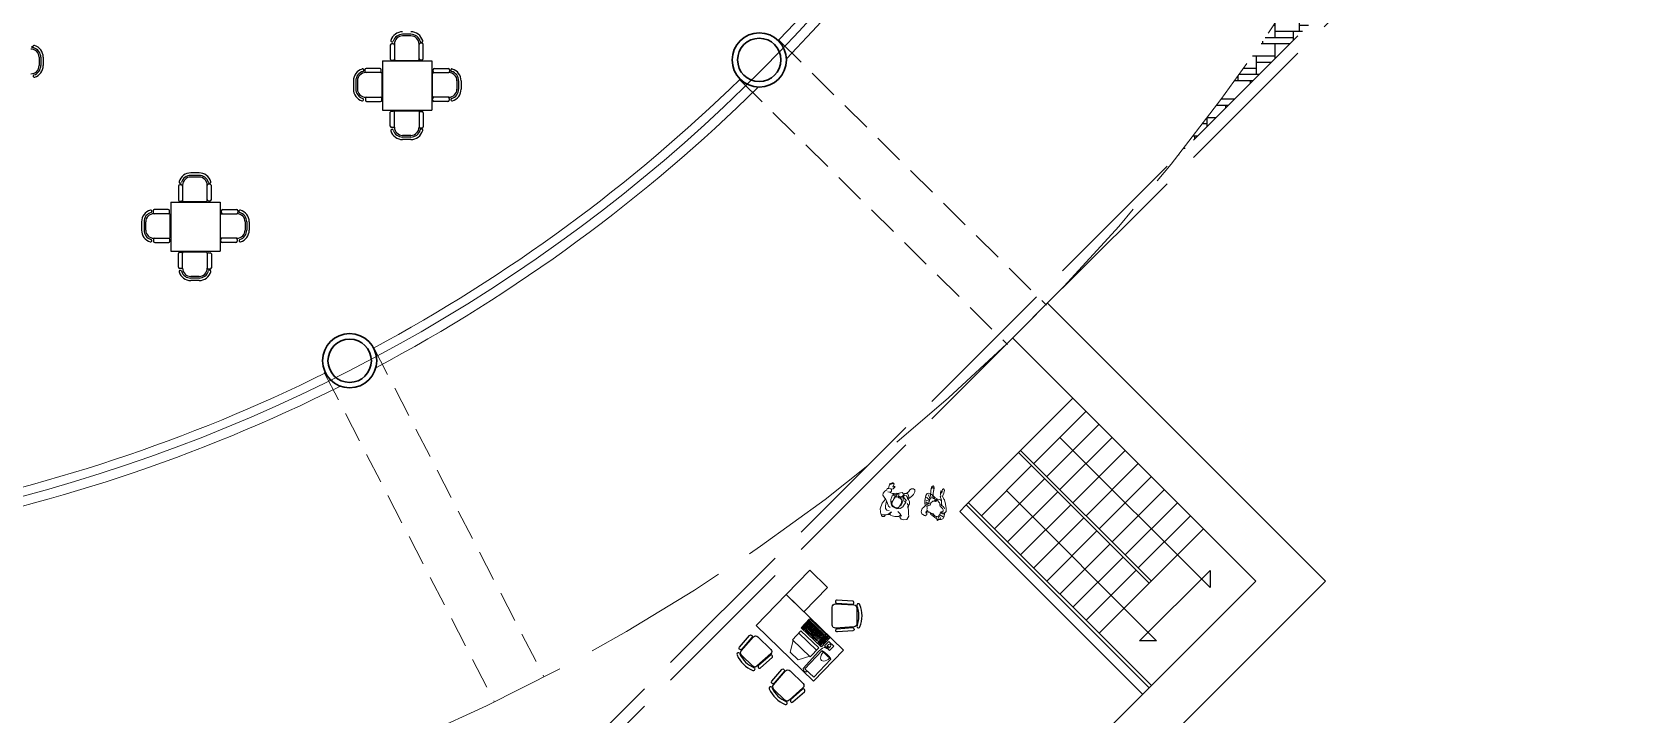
# Model space of a CAD drawing. Header units: millimetres. Extents: x 383 to 523, y 252 to 344.
# Drawn here: x 434.99 to 460.82, y 268.05 to 279.13 of the extents above; entities that cross this region are included whole.
import ezdxf

# ---------------------------------------------------------------- set-up
doc = ezdxf.new("R2010")
doc.units = ezdxf.units.MM
doc.header["$MEASUREMENT"] = 0
doc.linetypes.add('ACAD_ISO02W100', pattern=[15, 12, -3])
doc.linetypes.add('DASHED', pattern=[0.75, 0.5, -0.25])
for name, color, linetype, lineweight in [('CPU', 211, 'Continuous', 5), ('cubierta', 1, 'ACAD_ISO02W100', 15), ('muros', 5, 'Continuous', 30)]:
    doc.layers.add(name, color=color, linetype=linetype, lineweight=lineweight)
doc.layers.add('letreros', color=6, linetype='Continuous')
doc.layers.add('muebles', color=193, linetype='Continuous')

# ---------------------------------------------------------------- blocks, each defined once
blk = doc.blocks.new('cpu')
at = {"layer": 'CPU'}
for p, q in [((392.12, 179.722), (392.219, 179.892)), ((392.395, 179.892), (392.219, 179.892)), ((392.493, 179.722), (392.395, 179.892)), ((392.776, 179.922), (392.576, 179.922)), ((392.576, 179.922), (392.576, 179.522)), ((392.776, 179.522), (392.776, 179.922)), ((392.105, 179.722), (392.105, 179.522)), ((392.505, 179.722), (392.105, 179.722)), ((392.105, 179.572), (392.505, 179.572)), ((392.105, 179.522), (392.505, 179.522)), ((392.505, 179.522), (392.505, 179.722)), ((392.576, 179.522), (392.776, 179.522)), ((392.074, 179.282), (392.074, 179.482)), ((392.074, 179.282), (392.074, 179.482)), ((392.525, 179.483), (392.075, 179.483)), ((392.076, 179.282), (392.526, 179.282)), ((392.086, 179.443), (392.086, 179.463)), ((392.406, 179.463), (392.086, 179.463)), ((392.406, 179.443), (392.086, 179.443)), ((392.406, 179.423), (392.086, 179.423)), ((392.086, 179.302), (392.086, 179.423)), ((392.406, 179.403), (392.086, 179.403)), ((392.406, 179.383), (392.086, 179.383)), ((392.406, 179.363), (392.086, 179.363)), ((392.406, 179.343), (392.086, 179.343)), ((392.406, 179.323), (392.086, 179.323)), ((392.086, 179.302), (392.406, 179.302)), ((392.106, 179.443), (392.106, 179.463)), ((392.106, 179.363), (392.106, 179.423)), ((392.106, 179.302), (392.106, 179.343)), ((392.126, 179.443), (392.126, 179.463)), ((392.126, 179.302), (392.126, 179.423)), ((392.146, 179.443), (392.146, 179.463)), ((392.146, 179.302), (392.146, 179.423)), ((392.166, 179.443), (392.166, 179.463)), ((392.166, 179.302), (392.166, 179.423)), ((392.186, 179.443), (392.186, 179.463)), ((392.186, 179.323), (392.186, 179.423)), ((392.206, 179.443), (392.206, 179.463)), ((392.206, 179.323), (392.206, 179.423)), ((392.226, 179.443), (392.226, 179.463)), ((392.226, 179.323), (392.226, 179.423)), ((392.246, 179.443), (392.246, 179.463)), ((392.246, 179.323), (392.246, 179.423)), ((392.266, 179.443), (392.266, 179.463)), ((392.266, 179.323), (392.266, 179.423)), ((392.286, 179.443), (392.286, 179.463)), ((392.286, 179.323), (392.286, 179.423)), ((392.306, 179.443), (392.306, 179.463)), ((392.306, 179.302), (392.306, 179.423)), ((392.326, 179.443), (392.326, 179.463)), ((392.326, 179.302), (392.326, 179.423)), ((392.346, 179.443), (392.346, 179.463)), ((392.346, 179.302), (392.346, 179.423)), ((392.366, 179.443), (392.366, 179.463)), ((392.366, 179.302), (392.366, 179.423)), ((392.386, 179.443), (392.386, 179.463)), ((392.386, 179.343), (392.386, 179.403)), ((392.386, 179.302), (392.386, 179.323)), ((392.406, 179.443), (392.406, 179.463)), ((392.406, 179.302), (392.406, 179.423)), ((392.506, 179.463), (392.426, 179.463)), ((392.426, 179.443), (392.426, 179.463)), ((392.506, 179.443), (392.426, 179.443)), ((392.506, 179.423), (392.426, 179.423)), ((392.426, 179.302), (392.426, 179.423)), ((392.506, 179.403), (392.426, 179.403)), ((392.506, 179.383), (392.426, 179.383)), ((392.506, 179.363), (392.426, 179.363)), ((392.506, 179.343), (392.426, 179.343)), ((392.506, 179.323), (392.426, 179.323)), ((392.426, 179.302), (392.506, 179.302)), ((392.446, 179.443), (392.446, 179.463)), ((392.446, 179.302), (392.446, 179.423)), ((392.466, 179.443), (392.466, 179.463)), ((392.466, 179.302), (392.466, 179.423)), ((392.486, 179.443), (392.486, 179.463)), ((392.486, 179.302), (392.486, 179.423)), ((392.506, 179.443), (392.506, 179.463)), ((392.506, 179.302), (392.506, 179.423)), ((392.526, 179.282), (392.526, 179.482)), ((392.584, 179.401), (392.628, 179.401)), ((392.606, 179.401), (392.606, 179.429))]:
    blk.add_line(p, q, dxfattribs=at)
blk.add_lwpolyline([(392.612, 179.428), (392.606, 179.444), (392.583, 179.444), (392.567, 179.46), (392.554, 179.483), (392.55, 179.512), (392.544, 179.571), (392.554, 179.941), (392.57, 179.954), (392.589, 179.961), (392.616, 179.958), (392.629, 179.945), (392.632, 179.935), (392.635, 179.922)], dxfattribs=at)
blk.add_lwpolyline([(392.552, 179.436), (392.662, 179.436), (392.662, 179.334), (392.552, 179.334)], close=True, dxfattribs=at)
for centre, major_axis, ratio, start_param, end_param in [((392.676, 179.522), (-0.0998, 0), 0.159626, 6.198708, 9.407133), ((392.678, 179.523), (0, -0.117), 0.599901, 1.562782, 4.720403)]:
    blk.add_ellipse(centre, major_axis=major_axis, ratio=ratio, start_param=start_param, end_param=end_param, dxfattribs=at)
blk.add_ellipse((392.606, 179.39), major_axis=(0, 0.0398), ratio=0.562143, dxfattribs=at)
blk = doc.blocks.new('h2')
at = {"layer": 'muebles', "lineweight": 0}
for p, q in [((-0.334, 0.036), (-0.331, 0.054)), ((-0.321, 0.016), (-0.334, 0.036)), ((-0.331, 0.054), (-0.311, 0.067)), ((-0.288, 0.008), (-0.321, 0.016)), ((-0.311, 0.08), (-0.239, 0.126)), ((-0.31, 0.055), (-0.311, 0.08)), ((-0.283, -0.002), (-0.31, 0.055)), ((-0.239, 0.126), (-0.14, 0.141)), ((-0.209, 0.022), (-0.194, 0.054)), ((-0.196, -0.015), (-0.209, 0.022)), ((-0.194, 0.054), (-0.157, 0.073)), ((-0.157, 0.073), (-0.078, 0.095)), ((-0.147, -0.01), (-0.139, 0.024)), ((-0.14, 0.141), (-0.06, 0.118)), ((-0.139, 0.024), (-0.096, 0.07)), ((-0.083, 0.008), (-0.102, -0.01)), ((-0.096, 0.07), (-0.063, 0.111)), ((-0.05, 0.027), (-0.083, 0.008)), ((-0.079, -0.004), (-0.044, 0)), ((-0.063, 0.111), (-0.04, 0.154)), ((-0.059, 0.005), (-0.056, 0.01)), ((-0.055, -0.002), (-0.059, 0.005)), ((-0.056, 0.01), (-0.025, 0)), ((-0.023, 0.039), (-0.05, 0.027)), ((-0.044, 0), (-0.009, 0.002)), ((-0.04, 0.154), (-0.022, 0.187)), ((0.021, 0.045), (-0.023, 0.039)), ((-0.022, 0.187), (0.014, 0.198)), ((-0.014, -0.002), (0.026, 0.004)), ((-0.009, 0.002), (0.019, -0.004)), ((0.014, 0.198), (0.051, 0.187)), ((0.052, 0.05), (0.021, 0.045)), ((0.026, 0.004), (0.07, -0.009)), ((0.051, 0.187), (0.084, 0.17)), ((0.056, 0.014), (0.052, 0.05)), ((0.065, 0.045), (0.056, 0.014)), ((0.072, 0.108), (0.064, 0.137)), ((0.077, 0.029), (0.065, 0.045)), ((0.069, 0.106), (0.069, 0.09)), ((0.069, 0.09), (0.075, 0.059)), ((0.077, 0.1), (0.072, 0.108)), ((0.075, 0.059), (0.084, 0.036)), ((0.102, 0.091), (0.077, 0.1)), ((0.087, 0.003), (0.077, 0.029)), ((0.084, 0.17), (0.107, 0.17)), ((0.084, 0.036), (0.111, -0.001)), ((0.1, -0.015), (0.087, 0.003)), ((0.126, 0.101), (0.102, 0.091)), ((0.107, 0.17), (0.121, 0.152)), ((0.158, 0.165), (0.121, 0.156)), ((0.121, 0.152), (0.13, 0.118)), ((0.13, 0.118), (0.126, 0.101)), ((0.131, 0.098), (0.149, 0.082)), ((0.149, 0.082), (0.181, 0.072)), ((0.194, 0.17), (0.158, 0.165)), ((0.172, 0.101), (0.228, 0.106)), ((0.181, 0.091), (0.172, 0.101)), ((0.197, 0.08), (0.181, 0.091)), ((0.181, 0.072), (0.197, 0.08)), ((0.187, 0.156), (0.199, 0.16)), ((0.215, 0.151), (0.187, 0.156)), ((0.2, 0.167), (0.194, 0.17)), ((0.199, 0.16), (0.2, 0.167)), ((0.205, 0.141), (0.217, 0.142)), ((0.23, 0.137), (0.205, 0.141)), ((0.218, 0.149), (0.215, 0.151)), ((0.215, 0.123), (0.228, 0.126)), ((0.227, 0.121), (0.215, 0.123)), ((0.217, 0.142), (0.218, 0.149)), ((0.235, 0.113), (0.227, 0.121)), ((0.228, 0.126), (0.233, 0.134)), ((0.228, 0.106), (0.235, 0.113)), ((0.233, 0.134), (0.23, 0.137)), ((-0.241, -0.038), (-0.283, -0.002)), ((-0.25, -0.058), (-0.265, -0.019)), ((-0.259, -0.075), (-0.242, -0.056)), ((-0.244, -0.142), (-0.259, -0.075)), ((-0.216, -0.195), (-0.244, -0.142)), ((-0.242, -0.056), (-0.219, -0.053)), ((-0.211, -0.053), (-0.241, -0.038)), ((-0.239, -0.252), (-0.216, -0.219)), ((-0.227, -0.296), (-0.239, -0.252)), ((-0.219, -0.053), (-0.203, -0.065)), ((-0.186, -0.213), (-0.216, -0.195)), ((-0.216, -0.219), (-0.188, -0.218)), ((-0.203, -0.065), (-0.211, -0.053)), ((-0.191, -0.236), (-0.162, -0.191)), ((-0.188, -0.218), (-0.191, -0.236)), ((-0.162, -0.191), (-0.15, -0.15)), ((-0.102, -0.01), (-0.116, -0.029)), ((-0.116, -0.029), (-0.116, -0.066)), ((-0.116, -0.066), (-0.114, -0.116)), ((-0.114, -0.116), (-0.088, -0.16)), ((-0.109, -0.079), (-0.108, -0.048)), ((-0.105, -0.107), (-0.109, -0.079)), ((-0.108, -0.048), (-0.099, -0.026)), ((-0.092, -0.124), (-0.105, -0.107)), ((-0.099, -0.026), (-0.079, -0.004)), ((-0.078, -0.132), (-0.092, -0.124)), ((-0.088, -0.16), (-0.045, -0.186)), ((-0.055, -0.136), (-0.078, -0.132)), ((-0.055, -0.133), (-0.059, -0.137)), ((-0.059, -0.137), (-0.056, -0.141)), ((-0.056, -0.141), (-0.032, -0.138)), ((-0.031, -0.138), (-0.055, -0.136)), ((-0.03, -0.15), (-0.051, -0.142)), ((-0.004, -0.255), (-0.05, -0.293)), ((-0.045, -0.186), (0.006, -0.193)), ((-0.012, -0.138), (-0.031, -0.138)), ((0.011, -0.15), (-0.03, -0.15)), ((0.015, -0.133), (-0.012, -0.138)), ((0.013, -0.259), (-0.004, -0.255)), ((0.006, -0.193), (0.041, -0.198)), ((0.052, -0.145), (0.011, -0.15)), ((0.034, -0.224), (0.013, -0.259)), ((0.042, -0.127), (0.015, -0.133)), ((0.019, -0.004), (0.042, -0.007)), ((0.041, -0.198), (0.051, -0.168)), ((0.042, -0.007), (0.053, -0.012)), ((0.055, -0.115), (0.042, -0.127)), ((0.079, -0.249), (0.046, -0.264)), ((0.057, -0.032), (0.048, -0.017)), ((0.048, -0.115), (0.057, -0.1)), ((0.051, -0.168), (0.069, -0.195)), ((0.082, -0.132), (0.052, -0.145)), ((0.053, -0.012), (0.058, -0.021)), ((0.062, -0.1), (0.055, -0.115)), ((0.062, -0.051), (0.057, -0.032)), ((0.057, -0.1), (0.059, -0.086)), ((0.058, -0.021), (0.063, -0.037)), ((0.058, -0.065), (0.062, -0.051)), ((0.058, -0.076), (0.058, -0.065)), ((0.059, -0.086), (0.058, -0.076)), ((0.064, -0.09), (0.062, -0.1)), ((0.063, -0.037), (0.064, -0.053)), ((0.064, -0.053), (0.073, -0.059)), ((0.072, -0.081), (0.064, -0.085)), ((0.064, -0.085), (0.064, -0.09)), ((0.069, -0.195), (0.08, -0.176)), ((0.07, -0.009), (0.088, -0.017)), ((0.081, -0.075), (0.072, -0.081)), ((0.073, -0.059), (0.082, -0.064)), ((0.074, -0.048), (0.098, -0.042)), ((0.075, -0.091), (0.074, -0.091)), ((0.097, -0.099), (0.075, -0.091)), ((0.103, -0.214), (0.079, -0.249)), ((0.08, -0.176), (0.09, -0.149)), ((0.084, -0.069), (0.081, -0.075)), ((0.082, -0.064), (0.084, -0.069)), ((0.103, -0.109), (0.082, -0.132)), ((0.088, -0.017), (0.09, -0.024)), ((0.09, -0.024), (0.1, -0.015)), ((0.09, -0.149), (0.1, -0.132)), ((0.111, -0.001), (0.095, -0.006)), ((0.113, -0.109), (0.097, -0.099)), ((0.098, -0.042), (0.125, -0.032)), ((0.1, -0.132), (0.108, -0.114)), ((0.107, -0.195), (0.103, -0.214)), ((0.105, -0.208), (0.139, -0.204)), ((0.125, -0.185), (0.107, -0.195)), ((0.108, -0.114), (0.131, -0.132)), ((0.111, -0.009), (0.118, -0.024)), ((0.139, -0.117), (0.113, -0.109)), ((0.118, -0.024), (0.12, -0.029)), ((0.12, -0.211), (0.167, -0.236)), ((0.125, -0.032), (0.159, -0.071)), ((0.141, -0.16), (0.125, -0.185)), ((0.131, -0.132), (0.141, -0.16)), ((0.159, -0.071), (0.139, -0.117)), ((0.139, -0.204), (0.161, -0.188)), ((0.164, -0.122), (0.149, -0.109)), ((0.161, -0.188), (0.181, -0.168)), ((0.179, -0.147), (0.164, -0.122)), ((0.167, -0.236), (0.215, -0.254)), ((0.181, -0.168), (0.179, -0.147)), ((0.223, -0.163), (0.182, -0.147)), ((0.215, -0.254), (0.259, -0.252)), ((0.251, -0.167), (0.223, -0.163)), ((0.279, -0.183), (0.251, -0.167)), ((0.259, -0.252), (0.287, -0.239)), ((0.294, -0.209), (0.279, -0.183)), ((0.287, -0.239), (0.294, -0.209)), ((-0.198, -0.336), (-0.227, -0.296)), ((-0.139, -0.342), (-0.198, -0.336)), ((-0.112, -0.324), (-0.139, -0.342)), ((-0.05, -0.293), (-0.112, -0.324)), ((0.005, -0.268), (-0.02, -0.268)), ((0.046, -0.264), (0.005, -0.268))]:
    blk.add_line(p, q, dxfattribs=at)
blk = doc.blocks.new('m1')
at = {"lineweight": 0}
for p, q in [((-0.229, 0.084), (-0.232, 0.072)), ((-0.232, 0.072), (-0.223, 0.06)), ((-0.216, 0.113), (-0.229, 0.084)), ((-0.223, 0.06), (-0.208, 0.051)), ((-0.209, 0.131), (-0.216, 0.113)), ((-0.181, 0.146), (-0.209, 0.131)), ((-0.208, 0.051), (-0.179, 0.052)), ((-0.165, 0.008), (-0.199, -0.017)), ((-0.183, 0.071), (-0.189, 0.066)), ((-0.162, 0.065), (-0.183, 0.071)), ((-0.158, 0.143), (-0.181, 0.146)), ((-0.179, 0.052), (-0.153, 0.051)), ((-0.166, 0.011), (-0.173, -0.006)), ((-0.151, 0.046), (-0.166, 0.03)), ((-0.166, 0.03), (-0.166, 0.011)), ((-0.15, 0.057), (-0.162, 0.065)), ((-0.124, 0.14), (-0.158, 0.143)), ((-0.153, 0.051), (-0.15, 0.057)), ((-0.127, 0.06), (-0.151, 0.046)), ((-0.115, 0.057), (-0.127, 0.06)), ((-0.1, 0.116), (-0.124, 0.14)), ((-0.1, 0.057), (-0.115, 0.057)), ((-0.062, 0.088), (-0.1, 0.116)), ((-0.082, 0.066), (-0.1, 0.057)), ((-0.074, 0.061), (-0.082, 0.066)), ((-0.054, 0.036), (-0.074, 0.061)), ((-0.07, 0.096), (-0.025, 0.11)), ((-0.028, 0.045), (-0.062, 0.088)), ((-0.051, 0.019), (-0.054, 0.036)), ((-0.035, 0.011), (-0.051, 0.019)), ((-0.043, 0.069), (-0.037, 0.088)), ((-0.008, 0.007), (-0.035, 0.011)), ((-0.03, 0.053), (-0.006, 0.094)), ((0.019, 0.036), (-0.03, 0.047)), ((-0.01, 0.007), (-0.028, 0.045)), ((-0.025, 0.11), (0.013, 0.116)), ((0.008, -0.007), (-0.008, 0.007)), ((0.008, 0.043), (0.021, 0.1)), ((0.013, 0.116), (0.092, 0.108)), ((0.045, 0.035), (0.019, 0.036)), ((0.027, 0.04), (0.071, 0.094)), ((0.062, 0.025), (0.045, 0.035)), ((0.057, 0.035), (0.11, 0.069)), ((0.069, -0.002), (0.062, 0.025)), ((0.068, 0.018), (0.123, 0.042)), ((0.071, -0.014), (0.109, 0.002)), ((0.092, 0.108), (0.128, 0.089)), ((0.119, 0.007), (0.099, -0.016)), ((0.13, 0.039), (0.119, 0.007)), ((0.128, 0.089), (0.14, 0.065)), ((0.14, 0.065), (0.13, 0.039)), ((0.134, 0.037), (0.158, 0.035)), ((0.158, 0.035), (0.187, 0.039)), ((0.187, 0.039), (0.214, 0.041)), ((0.2, 0.037), (0.221, 0.033)), ((0.214, 0.041), (0.239, 0.037)), ((0.221, 0.033), (0.236, 0.02)), ((0.235, 0.01), (0.226, -0.001)), ((0.236, 0.02), (0.235, 0.01)), ((0.239, 0.037), (0.258, 0.024)), ((0.264, 0.01), (0.256, 0)), ((0.258, 0.024), (0.264, 0.01)), ((-0.279, -0.13), (-0.282, -0.139)), ((-0.282, -0.139), (-0.277, -0.145)), ((-0.257, -0.118), (-0.279, -0.13)), ((-0.277, -0.145), (-0.263, -0.151)), ((-0.241, -0.087), (-0.262, -0.139)), ((-0.262, -0.139), (-0.258, -0.193)), ((-0.258, -0.193), (-0.241, -0.217)), ((-0.217, -0.133), (-0.25, -0.157)), ((-0.194, -0.153), (-0.249, -0.184)), ((-0.224, -0.11), (-0.245, -0.112)), ((-0.216, -0.051), (-0.241, -0.087)), ((-0.241, -0.217), (-0.199, -0.236)), ((-0.217, -0.09), (-0.229, -0.082)), ((-0.215, -0.09), (-0.221, -0.112)), ((-0.221, -0.112), (-0.208, -0.141)), ((-0.198, -0.063), (-0.217, -0.06)), ((-0.199, -0.017), (-0.216, -0.051)), ((-0.198, -0.065), (-0.215, -0.09)), ((-0.208, -0.141), (-0.177, -0.162)), ((-0.182, -0.163), (-0.208, -0.219)), ((-0.185, -0.041), (-0.2, -0.036)), ((-0.199, -0.236), (-0.152, -0.23)), ((-0.186, -0.053), (-0.198, -0.065)), ((-0.186, -0.016), (-0.188, -0.013)), ((-0.18, -0.034), (-0.186, -0.053)), ((-0.173, -0.006), (-0.182, -0.017)), ((-0.182, -0.017), (-0.18, -0.034)), ((-0.177, -0.162), (-0.156, -0.16)), ((-0.159, -0.164), (-0.166, -0.223)), ((-0.156, -0.16), (-0.136, -0.176)), ((-0.152, -0.23), (-0.142, -0.223)), ((-0.144, -0.177), (-0.148, -0.196)), ((-0.148, -0.196), (-0.147, -0.215)), ((-0.147, -0.215), (-0.139, -0.234)), ((-0.139, -0.234), (-0.117, -0.253)), ((-0.136, -0.176), (-0.132, -0.192)), ((-0.132, -0.192), (-0.116, -0.206)), ((-0.117, -0.253), (-0.07, -0.248)), ((-0.116, -0.206), (-0.094, -0.204)), ((-0.094, -0.204), (-0.078, -0.192)), ((-0.078, -0.192), (-0.066, -0.178)), ((-0.06, -0.212), (-0.075, -0.223)), ((-0.07, -0.248), (-0.002, -0.225)), ((-0.066, -0.178), (-0.054, -0.158)), ((-0.043, -0.193), (-0.06, -0.212)), ((-0.054, -0.158), (-0.048, -0.145)), ((-0.048, -0.145), (-0.029, -0.139)), ((-0.035, -0.177), (-0.043, -0.193)), ((-0.035, -0.176), (-0.031, -0.165)), ((-0.004, -0.165), (-0.035, -0.177)), ((-0.031, -0.165), (-0.022, -0.156)), ((-0.029, -0.139), (-0.006, -0.137)), ((-0.022, -0.156), (-0.017, -0.152)), ((-0.006, -0.137), (0.007, -0.129)), ((0.054, -0.152), (-0.004, -0.165)), ((-0.002, -0.225), (0.068, -0.203)), ((0.007, -0.129), (0.019, -0.117)), ((0.017, -0.016), (0.008, -0.007)), ((0.023, -0.031), (0.017, -0.016)), ((0.019, -0.117), (0.027, -0.105)), ((0.021, -0.061), (0.024, -0.046)), ((0.023, -0.069), (0.021, -0.061)), ((0.024, -0.046), (0.023, -0.031)), ((0.039, -0.072), (0.023, -0.069)), ((0.024, -0.037), (0.028, -0.044)), ((0.027, -0.105), (0.037, -0.1)), ((0.028, -0.044), (0.043, -0.053)), ((0.03, -0.062), (0.028, -0.068)), ((0.043, -0.056), (0.03, -0.062)), ((0.037, -0.1), (0.045, -0.082)), ((0.042, -0.072), (0.039, -0.072)), ((0.045, -0.069), (0.042, -0.072)), ((0.043, -0.053), (0.043, -0.056)), ((0.045, -0.082), (0.045, -0.069)), ((0.048, -0.149), (0.059, -0.136)), ((0.053, -0.057), (0.063, -0.023)), ((0.062, -0.087), (0.053, -0.057)), ((0.109, -0.127), (0.054, -0.152)), ((0.059, -0.136), (0.063, -0.116)), ((0.062, -0.043), (0.086, -0.029)), ((0.063, -0.116), (0.062, -0.087)), ((0.063, -0.023), (0.069, -0.002)), ((0.082, -0.042), (0.064, -0.083)), ((0.068, -0.203), (0.078, -0.189)), ((0.078, -0.189), (0.111, -0.17)), ((0.099, -0.016), (0.082, -0.042)), ((0.146, -0.005), (0.105, -0.01)), ((0.115, -0.135), (0.109, -0.127)), ((0.111, -0.17), (0.113, -0.164)), ((0.113, -0.164), (0.133, -0.166)), ((0.129, -0.135), (0.115, -0.135)), ((0.139, -0.124), (0.129, -0.135)), ((0.133, -0.166), (0.171, -0.178)), ((0.173, -0.123), (0.139, -0.124)), ((0.177, -0.004), (0.146, -0.005)), ((0.169, -0.141), (0.171, -0.136)), ((0.235, -0.146), (0.169, -0.141)), ((0.171, -0.136), (0.189, -0.131)), ((0.171, -0.178), (0.223, -0.181)), ((0.201, -0.123), (0.173, -0.123)), ((0.2, -0.006), (0.177, -0.004)), ((0.209, -0.004), (0.185, -0.002)), ((0.189, -0.131), (0.205, -0.129)), ((0.233, -0.008), (0.2, -0.006)), ((0.205, -0.129), (0.201, -0.123)), ((0.226, -0.001), (0.209, -0.004)), ((0.223, -0.181), (0.227, -0.174)), ((0.227, -0.174), (0.235, -0.172)), ((0.256, 0), (0.233, -0.008)), ((0.235, -0.172), (0.234, -0.165)), ((0.234, -0.165), (0.243, -0.165)), ((0.238, -0.154), (0.235, -0.146)), ((0.244, -0.157), (0.238, -0.154)), ((0.243, -0.165), (0.244, -0.157))]:
    blk.add_line(p, q, dxfattribs=at)

msp = doc.modelspace()

# ---------------------------------------------------------------- hatches: boundary and pattern name
at = {"layer": 'muebles'}
h = msp.add_hatch(dxfattribs=at)
h.set_pattern_fill('CUTSTONE', color=256, scale=2, style=0, pattern_type=2)
h.set_pattern_definition([(0, (174.1632, 120.0362), (0, 2), [1.5, -0.5]), (0, (174.1632, 120.1362), (0, 2), [-0.6, 0.6, -0.3, 0.5]), (0, (174.1632, 120.2362), (0, 2), [-0.9, 1.1]), (0, (174.1632, 120.3362), (0, 2), [0.9, -1.1]), (0, (174.1632, 120.4362), (0, 2), [-0.4, 1.6]), (0, (174.1632, 120.5362), (0, 2), [0.7, -0.5, 0.6, -0.2]), (0, (174.8632, 120.6362), (0, 2), [1.6, -0.4]), (0, (174.0632, 120.7362), (0, 2), [1.1, -0.9]), (0, (173.7632, 120.8362), (0, 2), [0.9, -1.1]), (0, (174.1632, 120.9362), (0, 2), [1.6, -0.4]), (0, (174.1632, 121.0362), (0, 2), [-0.8, 0.5, -0.3, 0.4]), (0, (175.1632, 121.1362), (0, 2), [1.2, -0.8]), (0, (174.3632, 121.2362), (0, 2), [0.8, -0.4, 0.3, -0.5]), (0, (174.7632, 121.3362), (0, 2), [0.8, -0.3, 0.5, -0.4]), (0, (175.5632, 121.4362), (0, 2), [1.2, -0.8]), (0, (174.7632, 121.5362), (0, 2), [0.8, -1.2]), (0, (175.1632, 121.6362), (0, 2), [0.9, -1.1]), (0, (175.1632, 121.7362), (0, 2), [-0.6, 1.4]), (0, (174.5632, 121.8362), (0, 2), [0.6, -1.4]), (0, (175.1632, 121.9362), (0, 2), [1.4, -0.6]), (90, (174.1632, 120.8362), (-2, 1e-16), [0.3, -0.8, 0.7, -0.2]), (90, (174.3632, 120.9362), (-2, 1e-16), [0.5, -0.3, 0.2, -1]), (90, (174.4632, 120.5362), (-2, 1e-16), [0.2, -1.8]), (90, (174.5632, 120.3362), (-2, 1e-16), [0.2, -1.2, 0.3, -0.3]), (90, (174.6632, 120.7362), (-2, 1e-16), [0.2, -1.8]), (90, (174.7632, 120.0362), (-2, 1e-16), [0.3, -0.9, 0.5, -0.3]), (90, (174.8632, 120.4362), (-2, 1e-16), [0.3, -1.7]), (90, (174.9632, 120.9362), (-2, 1e-16), [0.3, -0.1, 0.2, -1.4]), (90, (175.0632, 120.1362), (-2, 1e-16), [0.3, -1.7]), (90, (175.1632, 120.6362), (-2, 1e-16), [0.3, -0.1, 0.3, -0.2, 0.5, -0.6]), (90, (175.3632, 120.6362), (-2, 1e-16), [-1.4, 0.2, -0.2, 0.2]), (90, (175.4632, 120.9362), (-2, 1e-16), [0.2, -1.8]), (90, (175.5632, 120.2362), (-2, 1e-16), [0.2, -0.7, 0.5, -0.6]), (90, (175.6632, 120.5362), (-2, 1e-16), [0.1, -1.3, 0.3, -0.3]), (90, (175.7632, 120.6362), (-2, 1e-16), [0.5, -0.5, 0.3, -0.7]), (90, (175.8632, 121.1362), (-2, 1e-16), [0.3, -0.5, 0.2, -1]), (90, (175.9632, 120.4362), (-2, 1e-16), [0.2, -1.8]), (90, (176.0632, 120.6362), (-2, 1e-16), [0.2, -0.6, 0.3, -0.9])])
h.paths.add_polyline_path([(459.536, 288.894, -0.103469), (453.578, 277.107), (462.451, 285.979)])

# ---------------------------------------------------------------- linework, layer by layer
at = {"layer": 'cubierta', "linetype": 'ACAD_ISO02W100', "lineweight": 18, "ltscale": 0.2}
for p, q in [((428.382, 251.913), (473.858, 297.386)), ((428.382, 251.631), (474, 297.245))]:
    msp.add_line(p, q, dxfattribs=at)
msp.add_arc((428.383, 297.242), 32.252, 181.8805, 44.9344, dxfattribs=at)
at = {"layer": 'letreros', "linetype": 'Continuous'}
for p, q in [((451.673, 272.542), (454.111, 270.103)), ((450.806, 271.676), (453.243, 269.238)), ((452.967, 269.238), (454.111, 270.382)), ((454.111, 270.382), (454.111, 270.103)), ((453.243, 269.238), (452.967, 269.238))]:
    msp.add_line(p, q, dxfattribs=at)
at = {"layer": 'muebles'}
for p, q in [((441.138, 279.088), (441.005, 279.088)), ((441.138, 279.061), (441.005, 279.061)), ((434.986, 278.894), (434.986, 278.867)), ((435.106, 278.714), (435.106, 278.58)), ((435.132, 278.714), (435.132, 278.58)), ((435.172, 278.714), (435.172, 278.58)), ((440.805, 278.913), (440.805, 278.686)), ((440.852, 278.933), (440.825, 278.933)), ((440.872, 278.928), (440.872, 278.681)), ((441.272, 278.681), (441.272, 278.928)), ((441.318, 278.942), (441.292, 278.942)), ((441.338, 278.695), (441.338, 278.922)), ((440.391, 278.512), (440.391, 278.485)), ((440.652, 278.465), (440.405, 278.465)), ((440.638, 278.532), (440.411, 278.532)), ((440.658, 278.485), (440.658, 278.512)), ((440.672, 278.085), (440.672, 278.445)), ((440.68, 278.654), (440.68, 277.854)), ((440.68, 278.654), (441.48, 278.654)), ((440.825, 278.666), (440.852, 278.666)), ((440.892, 278.661), (441.252, 278.661)), ((441.292, 278.675), (441.318, 278.675)), ((441.48, 278.654), (441.48, 277.854)), ((441.487, 278.085), (441.487, 278.445)), ((441.501, 278.485), (441.501, 278.512)), ((441.507, 278.465), (441.754, 278.465)), ((441.521, 278.532), (441.748, 278.532)), ((441.768, 278.512), (441.768, 278.485)), ((440.205, 278.332), (440.205, 278.198)), ((440.245, 278.332), (440.245, 278.198)), ((440.272, 278.332), (440.272, 278.198)), ((441.887, 278.332), (441.887, 278.198)), ((441.914, 278.332), (441.914, 278.198)), ((441.954, 278.332), (441.954, 278.198)), ((440.4, 278.045), (440.4, 278.018)), ((440.405, 278.065), (440.652, 278.065)), ((440.42, 277.998), (440.647, 277.998)), ((440.667, 278.018), (440.667, 278.045)), ((441.492, 278.018), (441.492, 278.045)), ((441.754, 278.065), (441.507, 278.065)), ((441.739, 277.998), (441.512, 277.998)), ((441.759, 278.045), (441.759, 278.018)), ((440.68, 277.854), (441.48, 277.854)), ((440.805, 277.594), (440.805, 277.821)), ((440.825, 277.841), (440.852, 277.841)), ((440.872, 277.579), (440.872, 277.826)), ((440.892, 277.846), (441.252, 277.846)), ((441.272, 277.826), (441.272, 277.579)), ((441.292, 277.832), (441.318, 277.832)), ((441.338, 277.812), (441.338, 277.585)), ((440.852, 277.574), (440.825, 277.574)), ((441.138, 277.446), (441.005, 277.446)), ((441.138, 277.419), (441.005, 277.419)), ((441.318, 277.565), (441.292, 277.565)), ((441.138, 277.379), (441.005, 277.379)), ((437.413, 276.642), (437.387, 276.642)), ((437.433, 276.637), (437.433, 276.39)), ((437.7, 276.837), (437.567, 276.837)), ((437.7, 276.797), (437.567, 276.797)), ((437.7, 276.77), (437.567, 276.77)), ((437.833, 276.39), (437.833, 276.637)), ((437.88, 276.651), (437.853, 276.651)), ((437.9, 276.404), (437.9, 276.631)), ((437.367, 276.622), (437.367, 276.395)), ((437.387, 276.375), (437.413, 276.375)), ((437.853, 276.384), (437.88, 276.384)), ((436.953, 276.221), (436.953, 276.194)), ((437.213, 276.174), (436.967, 276.174)), ((437.199, 276.241), (436.973, 276.241)), ((437.219, 276.194), (437.219, 276.221)), ((437.233, 275.794), (437.233, 276.154)), ((437.241, 276.363), (438.041, 276.363)), ((437.241, 276.363), (437.241, 275.563)), ((437.453, 276.37), (437.813, 276.37)), ((438.041, 276.363), (438.041, 275.563)), ((438.049, 275.794), (438.049, 276.154)), ((438.063, 276.194), (438.063, 276.221)), ((438.069, 276.174), (438.315, 276.174)), ((438.083, 276.241), (438.309, 276.241)), ((438.329, 276.221), (438.329, 276.194)), ((436.767, 276.041), (436.767, 275.908)), ((436.807, 276.041), (436.807, 275.908)), ((436.833, 276.041), (436.833, 275.908)), ((438.449, 276.041), (438.449, 275.908)), ((438.475, 276.041), (438.475, 275.908)), ((438.515, 276.041), (438.515, 275.908)), ((436.962, 275.754), (436.962, 275.728)), ((436.967, 275.774), (437.213, 275.774)), ((436.982, 275.708), (437.208, 275.708)), ((437.228, 275.728), (437.228, 275.754)), ((438.053, 275.728), (438.053, 275.754)), ((438.315, 275.774), (438.069, 275.774)), ((438.3, 275.708), (438.073, 275.708)), ((438.32, 275.754), (438.32, 275.728)), ((437.241, 275.563), (438.041, 275.563)), ((437.367, 275.303), (437.367, 275.53)), ((437.387, 275.55), (437.413, 275.55)), ((437.433, 275.288), (437.433, 275.535)), ((437.453, 275.555), (437.813, 275.555)), ((437.833, 275.535), (437.833, 275.288)), ((437.853, 275.541), (437.88, 275.541)), ((437.9, 275.521), (437.9, 275.294)), ((437.413, 275.283), (437.387, 275.283)), ((437.7, 275.155), (437.567, 275.155)), ((437.7, 275.128), (437.567, 275.128)), ((437.7, 275.088), (437.567, 275.088)), ((437.88, 275.274), (437.853, 275.274)), ((447.614, 270.384), (447.228, 269.99)), ((447.903, 270.101), (447.614, 270.384)), ((447.228, 269.99), (447.517, 269.708)), ((447.517, 269.708), (447.903, 270.101)), ((448.401, 269.84), (448.401, 269.84)), ((448.404, 269.447), (448.404, 269.447)), ((446.437, 269.036), (446.437, 269.036)), ((446.718, 268.76), (446.718, 268.76)), ((446.961, 268.484), (446.961, 268.484)), ((447.242, 268.208), (447.242, 268.208))]:
    msp.add_line(p, q, dxfattribs=at)
at = {"layer": 'muebles', "lineweight": 0}
for p, q in [((447.228, 269.99), (446.741, 269.488)), ((448.161, 269.085), (447.228, 269.99)), ((446.741, 269.488), (447.673, 268.582)), ((447.673, 268.582), (448.161, 269.085))]:
    msp.add_line(p, q, dxfattribs=at)
at = {"layer": 'muebles'}
for points in [[(447.979, 269.493), (447.976, 269.786, -0.432616), (448.029, 269.836), (448.329, 269.821, -0.396047), (448.376, 269.771), (448.379, 269.515, -0.396047), (448.332, 269.465), (448.033, 269.443, -0.432616)], [(448.03, 269.874), (448.03, 269.874, 0.414214), (448.053, 269.847), (448.303, 269.834, 0.414214), (448.329, 269.857), (448.329, 269.857, 0.414214), (448.306, 269.883), (448.056, 269.897, 0.414214)], [(448.034, 269.406), (448.034, 269.406, -0.414214), (448.057, 269.433), (448.307, 269.451, -0.414214), (448.333, 269.428), (448.333, 269.428, -0.414214), (448.31, 269.401), (448.061, 269.383, -0.414214)], [(446.671, 269.326), (446.671, 269.326, -0.414214), (446.673, 269.291), (446.51, 269.102, -0.414214), (446.474, 269.099), (446.474, 269.099, -0.414214), (446.472, 269.134), (446.635, 269.324, -0.414214)], [(446.771, 269.304), (446.98, 269.099, -0.432616), (446.979, 269.026), (446.755, 268.825, -0.396047), (446.687, 268.826), (446.504, 269.006, -0.396047), (446.501, 269.074), (446.698, 269.301, -0.432616)], [(447.004, 268.999), (447.004, 268.999, 0.414214), (446.969, 269.001), (446.783, 268.834, 0.414214), (446.781, 268.799), (446.781, 268.799, 0.414214), (446.816, 268.797), (447.002, 268.964, 0.414214)], [(447.194, 268.774), (447.194, 268.774, -0.414214), (447.197, 268.739), (447.033, 268.549, -0.414214), (446.998, 268.547), (446.998, 268.547, -0.414214), (446.995, 268.582), (447.159, 268.771, -0.414214)], [(447.294, 268.752), (447.504, 268.546, -0.432616), (447.502, 268.473), (447.279, 268.272, -0.396047), (447.21, 268.274), (447.027, 268.453, -0.396047), (447.025, 268.522), (447.221, 268.749, -0.432616)], [(447.528, 268.447), (447.528, 268.447, 0.414214), (447.492, 268.448), (447.306, 268.282, 0.414214), (447.304, 268.246), (447.304, 268.246, 0.414214), (447.339, 268.244), (447.526, 268.411, 0.414214)]]:
    msp.add_lwpolyline(points, format="xyb", close=True, dxfattribs=at)
for centre, radius, start, end in [((440.833, 278.982), 0.02, 161.201, 343.8675), ((441.005, 278.928), 0.2, 90, 162.6676), ((441.005, 278.928), 0.16, 90, 162.3675), ((441.005, 278.928), 0.133, 90, 180), ((441.138, 278.928), 0.2, 16.3092, 90), ((441.138, 278.928), 0.16, 16.3534, 90), ((441.138, 278.928), 0.133, 0, 90), ((441.311, 278.979), 0.02, 196.1325, 16.5253), ((434.972, 278.714), 0.133, 360, 90), ((435.023, 278.886), 0.02, 73.4747, 253.8675), ((434.972, 278.714), 0.16, 360, 73.6466), ((434.972, 278.714), 0.2, 360, 73.6908), ((440.825, 278.913), 0.02, 90, 180), ((440.852, 278.913), 0.02, 0, 90), ((441.292, 278.922), 0.02, 90, 180), ((441.318, 278.922), 0.02, 0, 90), ((434.972, 278.58), 0.133, 270, 360), ((434.972, 278.58), 0.16, 287.6325, 360), ((434.972, 278.58), 0.2, 287.3324, 360), ((440.405, 278.332), 0.2, 106.3092, 180), ((440.405, 278.332), 0.16, 106.3534, 180), ((440.405, 278.332), 0.133, 90, 180), ((440.355, 278.505), 0.02, 286.1325, 106.5253), ((440.411, 278.512), 0.02, 90, 180), ((440.411, 278.485), 0.02, 180, 270), ((440.892, 278.328), 0.333, 90, 90), ((440.892, 278.179), 0.333, 270, 270), ((440.638, 278.512), 0.02, 0, 90), ((440.638, 278.485), 0.02, 270, 0), ((440.652, 278.445), 0.02, 0, 90), ((440.825, 278.686), 0.02, 180, 270), ((440.852, 278.686), 0.02, 270, 0), ((440.892, 278.681), 0.02, 180, 270), ((441.252, 278.681), 0.02, 270, 0), ((441.292, 278.695), 0.02, 180, 270), ((441.318, 278.695), 0.02, 270, 0), ((441.507, 278.445), 0.02, 90, 180), ((441.521, 278.512), 0.02, 90, 180), ((441.521, 278.485), 0.02, 180, 270), ((441.748, 278.512), 0.02, 360, 90), ((441.748, 278.485), 0.02, 270, 360), ((441.754, 278.332), 0.133, 360, 90), ((441.804, 278.505), 0.02, 73.4747, 253.8675), ((441.754, 278.332), 0.16, 360, 73.6466), ((441.754, 278.332), 0.2, 360, 73.6908), ((435.026, 278.409), 0.02, 106.1325, 288.799), ((440.405, 278.198), 0.2, 180, 252.6676), ((440.405, 278.198), 0.16, 180, 252.3675), ((440.405, 278.198), 0.133, 180, 270), ((441.005, 278.085), 0.333, 180, 180), ((441.154, 278.085), 0.333, 0, 0), ((441.754, 278.198), 0.133, 270, 360), ((441.754, 278.198), 0.16, 287.6325, 360), ((441.754, 278.198), 0.2, 287.3324, 360), ((440.351, 278.027), 0.02, 251.201, 73.8675), ((440.42, 278.045), 0.02, 90, 180), ((440.42, 278.018), 0.02, 180, 270), ((440.647, 278.045), 0.02, 0, 90), ((440.647, 278.018), 0.02, 270, 0), ((440.652, 278.085), 0.02, 270, 360), ((441.507, 278.085), 0.02, 180, 270), ((441.512, 278.045), 0.02, 90, 180), ((441.512, 278.018), 0.02, 180, 270), ((441.739, 278.045), 0.02, 360, 90), ((441.739, 278.018), 0.02, 270, 360), ((441.808, 278.027), 0.02, 106.1325, 288.799), ((440.825, 277.821), 0.02, 90, 180), ((440.852, 277.821), 0.02, 360, 90), ((440.892, 277.826), 0.02, 90, 180), ((441.252, 277.826), 0.02, 360, 90), ((441.292, 277.812), 0.02, 90, 180), ((441.318, 277.812), 0.02, 360, 90), ((440.825, 277.594), 0.02, 180, 270), ((440.833, 277.525), 0.02, 16.1325, 198.799), ((441.005, 277.579), 0.2, 197.3324, 270), ((440.852, 277.594), 0.02, 270, 360), ((441.005, 277.579), 0.16, 197.6325, 270), ((441.005, 277.579), 0.133, 180, 270), ((441.138, 277.579), 0.133, 270, 360), ((441.138, 277.579), 0.16, 270, 343.6466), ((441.138, 277.579), 0.2, 270, 343.6908), ((441.292, 277.585), 0.02, 180, 270), ((441.311, 277.529), 0.02, 343.4747, 163.8675), ((441.318, 277.585), 0.02, 270, 360), ((437.387, 276.622), 0.02, 90, 180), ((437.395, 276.691), 0.02, 161.201, 343.8675), ((437.567, 276.637), 0.2, 90, 162.6676), ((437.413, 276.622), 0.02, 0, 90), ((437.567, 276.637), 0.16, 90, 162.3675), ((437.567, 276.637), 0.133, 90, 180), ((437.7, 276.637), 0.2, 16.3092, 90), ((437.7, 276.637), 0.16, 16.3534, 90), ((437.7, 276.637), 0.133, 0, 90), ((437.853, 276.631), 0.02, 90, 180), ((437.873, 276.688), 0.02, 196.1325, 16.5253), ((437.88, 276.631), 0.02, 0, 90), ((437.387, 276.395), 0.02, 180, 270), ((437.413, 276.395), 0.02, 270, 0), ((437.453, 276.39), 0.02, 180, 270), ((437.813, 276.39), 0.02, 270, 0), ((437.853, 276.404), 0.02, 180, 270), ((437.88, 276.404), 0.02, 270, 0), ((436.967, 276.041), 0.2, 106.3092, 180), ((436.967, 276.041), 0.16, 106.3534, 180), ((436.967, 276.041), 0.133, 90, 180), ((436.916, 276.214), 0.02, 286.1325, 106.5253), ((436.973, 276.221), 0.02, 90, 180), ((436.973, 276.194), 0.02, 180, 270), ((437.453, 276.037), 0.333, 90, 90), ((437.453, 275.888), 0.333, 270, 270), ((437.199, 276.221), 0.02, 0, 90), ((437.199, 276.194), 0.02, 270, 0), ((437.213, 276.154), 0.02, 0, 90), ((437.567, 275.794), 0.333, 180, 180), ((437.715, 275.794), 0.333, 0, 0), ((438.069, 276.154), 0.02, 90, 180), ((438.083, 276.221), 0.02, 90, 180), ((438.083, 276.194), 0.02, 180, 270), ((438.309, 276.221), 0.02, 360, 90), ((438.309, 276.194), 0.02, 270, 360), ((438.315, 276.041), 0.133, 360, 90), ((438.366, 276.214), 0.02, 73.4747, 253.8675), ((438.315, 276.041), 0.16, 360, 73.6466), ((438.315, 276.041), 0.2, 360, 73.6908), ((436.967, 275.908), 0.2, 180, 252.6676), ((436.967, 275.908), 0.16, 180, 252.3675), ((436.967, 275.908), 0.133, 180, 270), ((438.315, 275.908), 0.133, 270, 360), ((438.315, 275.908), 0.16, 287.6325, 360), ((438.315, 275.908), 0.2, 287.3324, 360), ((436.913, 275.736), 0.02, 251.201, 73.8675), ((436.982, 275.754), 0.02, 90, 180), ((436.982, 275.728), 0.02, 180, 270), ((437.208, 275.754), 0.02, 0, 90), ((437.208, 275.728), 0.02, 270, 0), ((437.213, 275.794), 0.02, 270, 360), ((438.069, 275.794), 0.02, 180, 270), ((438.073, 275.754), 0.02, 90, 180), ((438.073, 275.728), 0.02, 180, 270), ((438.3, 275.754), 0.02, 360, 90), ((438.3, 275.728), 0.02, 270, 360), ((438.369, 275.736), 0.02, 106.1325, 288.799), ((437.387, 275.53), 0.02, 90, 180), ((437.413, 275.53), 0.02, 360, 90), ((437.453, 275.535), 0.02, 90, 180), ((437.813, 275.535), 0.02, 360, 90), ((437.853, 275.521), 0.02, 90, 180), ((437.88, 275.521), 0.02, 360, 90), ((437.387, 275.303), 0.02, 180, 270), ((437.395, 275.234), 0.02, 16.1325, 198.799), ((437.567, 275.288), 0.2, 197.3324, 270), ((437.413, 275.303), 0.02, 270, 360), ((437.567, 275.288), 0.16, 197.6325, 270), ((437.567, 275.288), 0.133, 180, 270), ((437.7, 275.288), 0.133, 270, 360), ((437.7, 275.288), 0.16, 270, 343.6466), ((437.7, 275.288), 0.2, 270, 343.6908), ((437.853, 275.294), 0.02, 180, 270), ((437.873, 275.238), 0.02, 343.4747, 163.8675), ((437.88, 275.294), 0.02, 270, 360), ((448.401, 269.815), 0.025, 90.5309, 202.5349), ((447.978, 269.639), 0.433, 338.5268, 22.5349), ((448.401, 269.815), 0.025, 22.5349, 90.5309), ((447.978, 269.639), 0.483, 338.5268, 22.5349), ((448.404, 269.472), 0.025, 158.5268, 270.5309), ((448.404, 269.472), 0.025, 270.5309, 338.5268), ((446.455, 269.018), 0.025, 135.5309, 203.5268), ((446.875, 269.201), 0.483, 203.5268, 247.5349), ((446.455, 269.018), 0.025, 23.5268, 135.5309), ((446.875, 269.201), 0.433, 203.5268, 247.5349), ((446.7, 268.778), 0.025, 247.5349, 315.5309), ((446.7, 268.778), 0.025, 315.5309, 67.5349), ((446.979, 268.466), 0.025, 135.5309, 203.5268), ((447.399, 268.649), 0.483, 203.5268, 247.5349), ((446.979, 268.466), 0.025, 23.5268, 135.5309), ((447.399, 268.649), 0.433, 203.5268, 247.5349), ((447.224, 268.226), 0.025, 247.5349, 315.5309), ((447.224, 268.226), 0.025, 315.5309, 67.5349)]:
    msp.add_arc(centre, radius, start, end, dxfattribs=at)
at = {"layer": 'muros', "linetype": 'DASHED', "lineweight": 13}
for p, q in [((447.117, 278.985), (451.456, 274.69)), ((446.483, 278.345), (450.823, 274.05)), ((440.532, 274.009), (443.293, 268.663)), ((439.732, 273.596), (442.493, 268.25))]:
    msp.add_line(p, q, dxfattribs=at)
at = {"layer": 'muros'}
for p, q in [((455.986, 270.208), (451.474, 274.72)), ((454.854, 270.208), (450.908, 274.155)), ((446.511, 261.866), (454.854, 270.208)), ((446.511, 260.734), (455.986, 270.208))]:
    msp.add_line(p, q, dxfattribs=at)
at = {"layer": 'muros', "lineweight": 18, "ltscale": 0.2}
for p, q in [((450.152, 271.446), (451.885, 273.178)), ((451.248, 272.118), (452.097, 272.966)), ((451.46, 271.905), (452.309, 272.754)), ((451.673, 271.693), (452.521, 272.542)), ((453.122, 270.173), (451.001, 272.294)), ((453.157, 270.208), (451.036, 272.33)), ((451.885, 271.481), (452.733, 272.33)), ((450.4, 271.269), (451.213, 272.082)), ((452.097, 271.269), (452.945, 272.117)), ((450.612, 271.057), (451.425, 271.87)), ((452.309, 271.057), (453.157, 271.905)), ((453.157, 268.511), (450.188, 271.481)), ((450.824, 270.845), (451.637, 271.658)), ((452.521, 270.845), (453.37, 271.693)), ((452.733, 270.633), (453.582, 271.481)), ((450.152, 271.446), (450.046, 271.34)), ((453.016, 268.37), (450.046, 271.34)), ((453.122, 268.476), (450.152, 271.446)), ((451.036, 270.633), (451.849, 271.446)), ((451.248, 270.421), (452.061, 271.234)), ((452.945, 270.42), (453.794, 271.269)), ((451.46, 270.208), (452.274, 271.022)), ((452.309, 269.36), (454.006, 271.057)), ((451.672, 269.996), (452.486, 270.809)), ((451.885, 269.784), (452.698, 270.597)), ((452.097, 269.572), (452.91, 270.385))]:
    msp.add_line(p, q, dxfattribs=at)
at = {"layer": 'muros'}
for centre, radius in [((446.793, 278.671), 0.44), ((446.793, 278.671), 0.352), ((440.145, 273.786), 0.44), ((440.145, 273.786), 0.352)]:
    msp.add_circle(centre, radius, dxfattribs=at)
at = {"layer": 'muros', "lineweight": 18}
for radius, start, end in [(26.544, 180, 0.0035), (26.4, 316.2458, 332.3585), (26.7, 315.9853, 332.6188), (26.4, 298.2683, 314.3359), (26.7, 298.008, 314.5965), (26.4, 280.2683, 296.3585), (26.7, 280.008, 296.6188)]:
    msp.add_arc((428.031, 297.243), radius, start, end, dxfattribs=at)

# ---------------------------------------------------------------- block references
at = {"layer": 'muebles', "linetype": 'Continuous'}
for name, p, rotation in [('h2', (448.976, 271.537), 63.44989489873575), ('m1', (449.591, 271.489), 81.86416563503616)]:
    msp.add_blockref(name, p, dxfattribs=dict(at, rotation=rotation))
at = {"layer": 'muebles', "lineweight": 0, "xscale": -1, "rotation": 136.5584252297932}
msp.add_blockref('cpu', (286.212, 669.363), dxfattribs=at)

doc.saveas('drawing.dxf')
